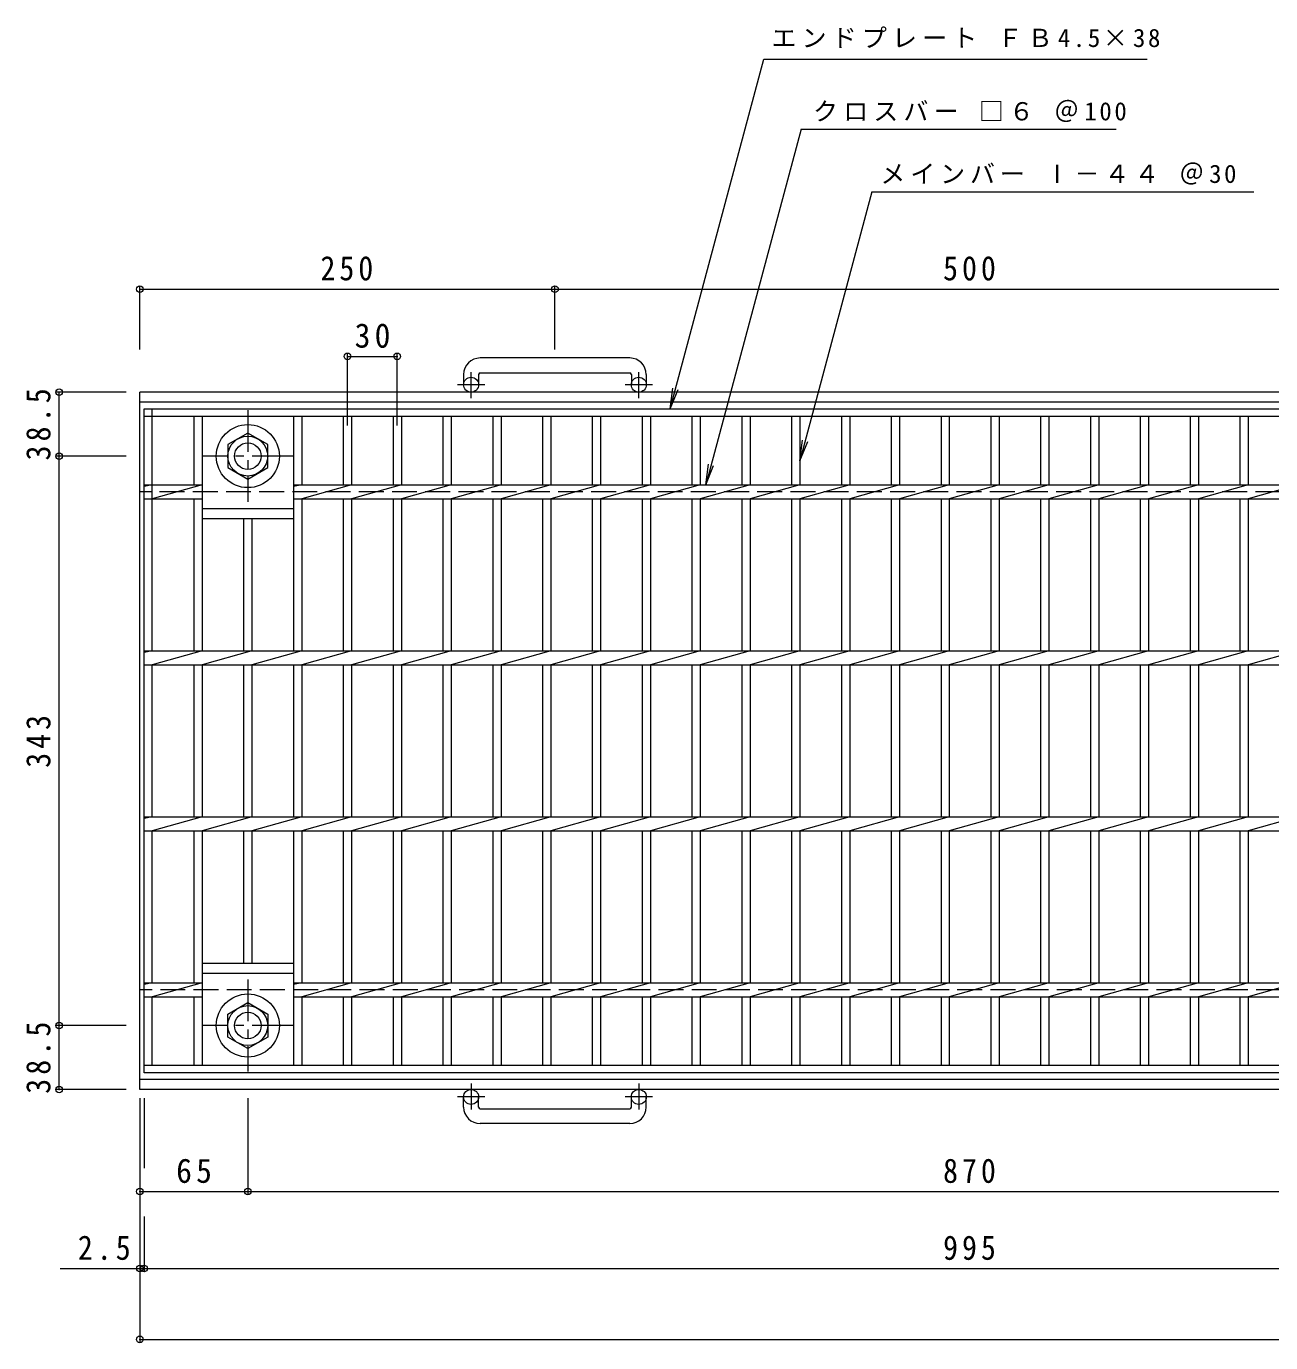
# Model space of a CAD drawing. Units: millimetres at full size, sheet at 1:5. Extents: x -910 to 930, y -686 to 640.
# Drawn here: x -910 to -160, y -153 to 640 of the extents above; entities that cross this region are included whole.
import ezdxf

# ---------------------------------------------------------------- set-up
doc = ezdxf.new("R2010")
doc.units = ezdxf.units.MM
doc.header["$LTSCALE"] = 5
doc.header["$PDMODE"] = 32
doc.header["$PDSIZE"] = 4
doc.linetypes.add('CHAIN1', pattern=[8, 5, -1, 1, -1])
doc.linetypes.add('DASHED3', pattern=[4, 3, -1])
for name, color, linetype, lineweight in [('0-1_躯体', 2, 'Continuous', 9), ('0-2_仕上', 3, 'Continuous', 9), ('0-4_その他', 7, 'Continuous', 9), ('0-5_寸法', 7, 'Continuous', 9)]:
    doc.layers.add(name, color=color, linetype=linetype, lineweight=lineweight)
doc.styles.add('ＭＳ ゴシック', font='')
doc.styles.get('ＭＳ ゴシック').set_extended_font_data('MS Gothic')

msp = doc.modelspace()

# ---------------------------------------------------------------- linework, layer by layer
at = {"layer": '0-1_躯体'}
for p, q in [((-546.526, 440.258), (-636.526, 440.258)), ((-646.526, 430.259), (-646.526, 424.159)), ((-637.526, 430.259), (-637.526, 424.159)), ((-636.526, 431.258), (-546.526, 431.258)), ((-545.526, 430.259), (-545.526, 424.159)), ((-536.526, 430.259), (-536.526, 424.159)), ((285.803, 419.659), (-841.526, 419.659)), ((-841.526, -0.342), (-841.526, 419.659)), ((283.757, 413.658), (-841.526, 413.658)), ((267.394, 5.659), (-841.526, 5.659)), ((265.349, -0.342), (-841.526, -0.342)), ((-646.526, -10.942), (-646.526, -4.842)), ((-637.526, -10.942), (-637.526, -4.842)), ((-545.526, -10.942), (-545.526, -4.842)), ((-536.526, -10.942), (-536.526, -4.842)), ((-636.526, -11.942), (-546.526, -11.942)), ((-546.526, -20.942), (-636.526, -20.942))]:
    msp.add_line(p, q, dxfattribs=at)
at = {"layer": '0-1_躯体', "linetype": 'CHAIN1'}
for p, q in [((-642.026, 416.051), (-642.026, 431.648)), ((-541.026, 416.051), (-541.026, 431.648)), ((-633.863, 424.159), (-650.27, 424.159)), ((-532.863, 424.159), (-549.27, 424.159)), ((-776.526, 408.795), (-776.526, 353.522)), ((-748.89, 381.159), (-804.163, 381.159)), ((-776.526, 65.795), (-776.526, 10.522)), ((-748.89, 38.158), (-804.163, 38.158)), ((-642.026, 3.265), (-642.026, -12.332)), ((-541.026, 3.265), (-541.026, -12.332)), ((-633.863, -4.842), (-650.27, -4.842)), ((-532.863, -4.842), (-549.27, -4.842))]:
    msp.add_line(p, q, dxfattribs=at)
at = {"layer": '0-1_躯体', "linetype": 'DASHED3'}
for p, q in [((265.348, 359.659), (-841.526, 359.659)), ((285.803, 59.658), (-841.526, 59.658))]:
    msp.add_line(p, q, dxfattribs=at)
at = {"layer": '0-1_躯体'}
for points in [[(-788.527, 388.086), (-788.527, 374.23), (-776.526, 367.302), (-764.527, 374.23), (-764.527, 388.086), (-776.526, 395.015)], [(-788.527, 31.231), (-788.527, 45.087), (-776.526, 52.016), (-764.527, 45.087), (-764.527, 31.231), (-776.526, 24.302)]]:
    msp.add_lwpolyline(points, close=True, dxfattribs=at)
for centre, radius in [((-642.026, 424.159), 4.5), ((-541.026, 424.159), 4.5), ((-776.526, 381.159), 19), ((-776.526, 381.159), 12), ((-776.526, 381.159), 8), ((-776.526, 38.158), 19), ((-776.526, 38.158), 12), ((-776.526, 38.158), 8), ((-642.026, -4.842), 4.5), ((-541.026, -4.842), 4.5)]:
    msp.add_circle(centre, radius, dxfattribs=at)
for centre, radius, start, end in [((-636.526, 430.259), 10, 90, 180), ((-546.526, 430.259), 10, 0, 90), ((-636.526, 430.259), 1, 90, 180), ((-546.526, 430.259), 1, 0, 90), ((-636.526, -10.942), 10, 180, 270), ((-636.526, -10.942), 1, 180, 270), ((-546.526, -10.942), 10, 270, 0), ((-546.526, -10.942), 1, 270, 0)]:
    msp.add_arc(centre, radius, start, end, dxfattribs=at)
at = {"layer": '0-2_仕上'}
for p, q in [((-839.026, 409.658), (155.974, 409.658)), ((-839.026, 9.659), (-839.026, 409.658)), ((-839.026, 405.159), (155.974, 405.159)), ((-834.026, 263.898), (-834.026, 409.658)), ((-809.026, 405.159), (-809.026, 363.898)), ((-804.026, 405.159), (-804.026, 263.898)), ((-749.026, 405.159), (-749.026, 263.898)), ((-744.026, 405.159), (-744.026, 363.898)), ((-719.026, 405.159), (-719.026, 363.898)), ((-714.026, 405.159), (-714.026, 363.898)), ((-689.026, 405.159), (-689.026, 363.898)), ((-684.026, 405.159), (-684.026, 363.898)), ((-659.025, 405.159), (-659.025, 363.898)), ((-654.026, 405.159), (-654.026, 363.898)), ((-629.026, 405.159), (-629.026, 363.898)), ((-624.026, 405.159), (-624.026, 363.898)), ((-599.026, 405.159), (-599.026, 363.898)), ((-594.026, 405.159), (-594.026, 363.898)), ((-569.026, 405.159), (-569.026, 363.898)), ((-564.026, 405.159), (-564.026, 363.898)), ((-539.026, 405.159), (-539.026, 363.898)), ((-534.026, 405.159), (-534.026, 363.898)), ((-509.026, 405.159), (-509.026, 363.898)), ((-504.026, 405.159), (-504.026, 363.898)), ((-479.026, 405.159), (-479.026, 363.898)), ((-474.026, 405.159), (-474.026, 363.898)), ((-449.026, 405.159), (-449.026, 363.898)), ((-444.026, 405.159), (-444.026, 363.898)), ((-419.026, 405.159), (-419.026, 363.898)), ((-414.026, 405.159), (-414.026, 363.898)), ((-389.026, 405.159), (-389.026, 363.898)), ((-384.026, 405.159), (-384.026, 363.898)), ((-359.026, 405.159), (-359.026, 363.898)), ((-354.026, 405.159), (-354.026, 363.898)), ((-329.026, 405.159), (-329.026, 363.898)), ((-324.026, 405.159), (-324.026, 363.898)), ((-299.026, 405.159), (-299.026, 363.898)), ((-294.026, 405.159), (-294.026, 363.898)), ((-269.026, 405.159), (-269.026, 363.898)), ((-264.026, 405.159), (-264.026, 363.898)), ((-239.026, 405.159), (-239.026, 363.898)), ((-234.026, 405.159), (-234.026, 363.898)), ((-209.026, 405.159), (-209.026, 363.898)), ((-204.026, 405.159), (-204.026, 363.898)), ((-179.026, 405.159), (-179.026, 363.898)), ((-174.026, 405.159), (-174.026, 363.898)), ((-834.026, 363.898), (-839.026, 362.899)), ((-839.026, 363.898), (-804.026, 363.898)), ((-804.026, 363.898), (-834.026, 355.419)), ((-749.026, 363.898), (65.974, 363.898)), ((-744.026, 363.898), (-749.026, 362.898)), ((-714.026, 363.898), (-744.026, 355.419)), ((-684.026, 363.898), (-714.026, 355.419)), ((-654.026, 363.898), (-684.026, 355.419)), ((-624.026, 363.898), (-654.026, 355.419)), ((-594.026, 363.898), (-624.026, 355.419)), ((-564.026, 363.898), (-594.026, 355.419)), ((-534.026, 363.898), (-564.026, 355.419)), ((-504.026, 363.898), (-534.026, 355.419)), ((-474.026, 363.898), (-504.026, 355.419)), ((-444.026, 363.898), (-474.026, 355.419)), ((-414.026, 363.898), (-444.026, 355.419)), ((-384.026, 363.898), (-414.026, 355.419)), ((-354.026, 363.898), (-384.026, 355.419)), ((-324.026, 363.898), (-354.026, 355.419)), ((-294.026, 363.898), (-324.026, 355.419)), ((-264.026, 363.898), (-294.026, 355.419)), ((-234.026, 363.898), (-264.026, 355.419)), ((-204.026, 363.898), (-234.026, 355.419)), ((-174.026, 363.898), (-204.026, 355.419)), ((-144.026, 363.898), (-174.026, 355.419)), ((-839.026, 355.419), (-804.026, 355.419)), ((-809.026, 355.419), (-809.026, 263.898)), ((-804.026, 349.659), (-749.026, 349.659)), ((-749.026, 355.419), (65.974, 355.419)), ((-744.026, 355.419), (-744.026, 263.898)), ((-719.026, 355.419), (-719.026, 263.898)), ((-714.026, 355.419), (-714.026, 263.898)), ((-689.026, 355.419), (-689.026, 263.898)), ((-684.026, 355.419), (-684.026, 263.898)), ((-659.025, 355.419), (-659.025, 263.898)), ((-654.026, 355.419), (-654.026, 263.898)), ((-629.026, 355.419), (-629.026, 263.898)), ((-624.026, 355.419), (-624.026, 263.898)), ((-599.026, 355.419), (-599.026, 263.898)), ((-594.026, 355.419), (-594.026, 263.898)), ((-569.026, 355.419), (-569.026, 263.898)), ((-564.026, 355.419), (-564.026, 263.898)), ((-539.026, 355.419), (-539.026, 263.898)), ((-534.026, 355.419), (-534.026, 263.898)), ((-509.026, 355.419), (-509.026, 263.898)), ((-504.026, 355.419), (-504.026, 263.898)), ((-479.026, 355.419), (-479.026, 263.898)), ((-474.026, 355.419), (-474.026, 263.898)), ((-449.026, 355.419), (-449.026, 263.898)), ((-444.026, 355.419), (-444.026, 263.898)), ((-419.026, 355.419), (-419.026, 263.898)), ((-414.026, 355.419), (-414.026, 263.898)), ((-389.026, 355.419), (-389.026, 263.898)), ((-384.026, 355.419), (-384.026, 263.898)), ((-359.026, 355.419), (-359.026, 263.898)), ((-354.026, 355.419), (-354.026, 263.898)), ((-329.026, 355.419), (-329.026, 263.898)), ((-324.026, 355.419), (-324.026, 263.898)), ((-299.026, 355.419), (-299.026, 263.898)), ((-294.026, 355.419), (-294.026, 263.898)), ((-269.026, 355.419), (-269.026, 263.898)), ((-264.026, 355.419), (-264.026, 263.898)), ((-239.026, 355.419), (-239.026, 263.898)), ((-234.026, 355.419), (-234.026, 263.898)), ((-209.026, 355.419), (-209.026, 263.898)), ((-204.026, 355.419), (-204.026, 263.898)), ((-179.026, 355.419), (-179.026, 263.898)), ((-174.026, 355.419), (-174.026, 263.898)), ((-804.026, 343.658), (-749.026, 343.658)), ((-779.026, 343.658), (-779.026, 263.898)), ((-774.026, 343.658), (-774.026, 263.898)), ((-839.026, 263.898), (155.974, 263.898)), ((-834.026, 263.898), (-839.026, 262.899)), ((-804.026, 263.898), (-834.026, 255.418)), ((-774.026, 263.898), (-804.026, 255.418)), ((-744.026, 263.898), (-774.026, 255.418)), ((-714.026, 263.898), (-744.026, 255.418)), ((-684.026, 263.898), (-714.026, 255.418)), ((-654.026, 263.898), (-684.026, 255.418)), ((-624.026, 263.898), (-654.026, 255.418)), ((-594.026, 263.898), (-624.026, 255.418)), ((-564.026, 263.898), (-594.026, 255.418)), ((-534.026, 263.898), (-564.026, 255.418)), ((-504.026, 263.898), (-534.026, 255.418)), ((-474.026, 263.898), (-504.026, 255.418)), ((-444.026, 263.898), (-474.026, 255.418)), ((-414.026, 263.898), (-444.026, 255.418)), ((-384.026, 263.898), (-414.026, 255.418)), ((-354.026, 263.898), (-384.026, 255.418)), ((-324.026, 263.898), (-354.026, 255.418)), ((-294.026, 263.898), (-324.026, 255.418)), ((-264.026, 263.898), (-294.026, 255.418)), ((-234.026, 263.898), (-264.026, 255.418)), ((-204.026, 263.898), (-234.026, 255.418)), ((-174.026, 263.898), (-204.026, 255.418)), ((-144.026, 263.898), (-174.026, 255.418)), ((-839.026, 255.418), (155.974, 255.418)), ((-834.026, 163.898), (-834.026, 255.418)), ((-809.026, 255.418), (-809.026, 163.898)), ((-804.026, 255.418), (-804.026, 163.898)), ((-779.026, 255.418), (-779.026, 163.898)), ((-774.026, 255.418), (-774.026, 163.898)), ((-749.026, 255.418), (-749.026, 163.898)), ((-744.026, 255.418), (-744.026, 163.898)), ((-719.026, 255.418), (-719.026, 163.898)), ((-714.026, 255.418), (-714.026, 163.898)), ((-689.026, 255.418), (-689.026, 163.898)), ((-684.026, 255.418), (-684.026, 163.898)), ((-659.025, 255.418), (-659.025, 163.898)), ((-654.026, 255.418), (-654.026, 163.898)), ((-629.026, 255.418), (-629.026, 163.898)), ((-624.026, 255.418), (-624.026, 163.898)), ((-599.026, 255.418), (-599.026, 163.898)), ((-594.026, 255.418), (-594.026, 163.898)), ((-569.026, 255.418), (-569.026, 163.898)), ((-564.026, 255.418), (-564.026, 163.898)), ((-539.026, 255.418), (-539.026, 163.898)), ((-534.026, 255.418), (-534.026, 163.898)), ((-509.026, 255.418), (-509.026, 163.898)), ((-504.026, 255.418), (-504.026, 163.898)), ((-479.026, 255.418), (-479.026, 163.898)), ((-474.026, 255.418), (-474.026, 163.898)), ((-449.026, 255.418), (-449.026, 163.898)), ((-444.026, 255.418), (-444.026, 163.898)), ((-419.026, 255.418), (-419.026, 163.898)), ((-414.026, 255.418), (-414.026, 163.898)), ((-389.026, 255.418), (-389.026, 163.898)), ((-384.026, 255.418), (-384.026, 163.898)), ((-359.026, 255.418), (-359.026, 163.898)), ((-354.026, 255.418), (-354.026, 163.898)), ((-329.026, 255.418), (-329.026, 163.898)), ((-324.026, 255.418), (-324.026, 163.898)), ((-299.026, 255.418), (-299.026, 163.898)), ((-294.026, 255.418), (-294.026, 163.898)), ((-269.026, 255.418), (-269.026, 163.898)), ((-264.026, 255.418), (-264.026, 163.898)), ((-239.026, 255.418), (-239.026, 163.898)), ((-234.026, 255.418), (-234.026, 163.898)), ((-209.026, 255.418), (-209.026, 163.898)), ((-204.026, 255.418), (-204.026, 163.898)), ((-179.026, 255.418), (-179.026, 163.898)), ((-174.026, 255.418), (-174.026, 163.898)), ((-839.026, 163.898), (155.974, 163.898)), ((-834.026, 163.898), (-839.026, 162.898)), ((-804.026, 163.898), (-834.026, 155.418)), ((-774.026, 163.898), (-804.026, 155.418)), ((-744.026, 163.898), (-774.026, 155.418)), ((-714.026, 163.898), (-744.026, 155.418)), ((-684.026, 163.898), (-714.026, 155.418)), ((-654.026, 163.898), (-684.026, 155.418)), ((-624.026, 163.898), (-654.026, 155.418)), ((-594.026, 163.898), (-624.026, 155.418)), ((-564.026, 163.898), (-594.026, 155.418)), ((-534.026, 163.898), (-564.026, 155.418)), ((-504.026, 163.898), (-534.026, 155.418)), ((-474.026, 163.898), (-504.026, 155.418)), ((-444.026, 163.898), (-474.026, 155.418)), ((-414.026, 163.898), (-444.026, 155.418)), ((-384.026, 163.898), (-414.026, 155.418)), ((-354.026, 163.898), (-384.026, 155.418)), ((-324.026, 163.898), (-354.026, 155.418)), ((-294.026, 163.898), (-324.026, 155.418)), ((-264.026, 163.898), (-294.026, 155.418)), ((-234.026, 163.898), (-264.026, 155.418)), ((-204.026, 163.898), (-234.026, 155.418)), ((-174.026, 163.898), (-204.026, 155.418)), ((-144.026, 163.898), (-174.026, 155.418)), ((-839.026, 155.418), (155.974, 155.418)), ((-834.026, 63.898), (-834.026, 155.418)), ((-809.026, 155.418), (-809.026, 63.898)), ((-804.026, 155.418), (-804.026, 14.158)), ((-779.026, 155.418), (-779.026, 75.658)), ((-774.026, 155.418), (-774.026, 75.658)), ((-749.026, 155.418), (-749.026, 14.158)), ((-744.026, 155.418), (-744.026, 63.898)), ((-719.026, 155.418), (-719.026, 63.898)), ((-714.026, 155.418), (-714.026, 63.898)), ((-689.026, 155.418), (-689.026, 63.898)), ((-684.026, 155.418), (-684.026, 63.898)), ((-659.025, 155.418), (-659.025, 63.898)), ((-654.026, 155.418), (-654.026, 63.898)), ((-629.026, 155.418), (-629.026, 63.898)), ((-624.026, 155.418), (-624.026, 63.898)), ((-599.026, 155.418), (-599.026, 63.898)), ((-594.026, 155.418), (-594.026, 63.898)), ((-569.026, 155.418), (-569.026, 63.898)), ((-564.026, 155.418), (-564.026, 63.898)), ((-539.026, 155.418), (-539.026, 63.898)), ((-534.026, 155.418), (-534.026, 63.898)), ((-509.026, 155.418), (-509.026, 63.898)), ((-504.026, 155.418), (-504.026, 63.898)), ((-479.026, 155.418), (-479.026, 63.898)), ((-474.026, 155.418), (-474.026, 63.898)), ((-449.026, 155.418), (-449.026, 63.898)), ((-444.026, 155.418), (-444.026, 63.898)), ((-419.026, 155.418), (-419.026, 63.898)), ((-414.026, 155.418), (-414.026, 63.898)), ((-389.026, 155.418), (-389.026, 63.898)), ((-384.026, 155.418), (-384.026, 63.898)), ((-359.026, 155.418), (-359.026, 63.898)), ((-354.026, 155.418), (-354.026, 63.898)), ((-329.026, 155.418), (-329.026, 63.898)), ((-324.026, 155.418), (-324.026, 63.898)), ((-299.026, 155.418), (-299.026, 63.898)), ((-294.026, 155.418), (-294.026, 63.898)), ((-269.026, 155.418), (-269.026, 63.898)), ((-264.026, 155.418), (-264.026, 63.898)), ((-239.026, 155.418), (-239.026, 63.898)), ((-234.026, 155.418), (-234.026, 63.898)), ((-209.026, 155.418), (-209.026, 63.898)), ((-204.026, 155.418), (-204.026, 63.898)), ((-179.026, 155.418), (-179.026, 63.898)), ((-174.026, 155.418), (-174.026, 63.898)), ((-804.026, 75.658), (-749.026, 75.658)), ((-834.026, 63.898), (-839.026, 62.899)), ((-839.026, 63.898), (-804.026, 63.898)), ((-804.026, 63.898), (-834.026, 55.419)), ((-804.026, 69.659), (-749.026, 69.659)), ((-749.026, 63.898), (65.974, 63.898)), ((-744.026, 63.898), (-749.026, 62.899)), ((-714.026, 63.898), (-744.026, 55.419)), ((-684.026, 63.898), (-714.026, 55.419)), ((-654.026, 63.898), (-684.026, 55.419)), ((-624.026, 63.898), (-654.026, 55.419)), ((-594.026, 63.898), (-624.026, 55.419)), ((-564.026, 63.898), (-594.026, 55.419)), ((-534.026, 63.898), (-564.026, 55.419)), ((-504.026, 63.898), (-534.026, 55.419)), ((-474.026, 63.898), (-504.026, 55.419)), ((-444.026, 63.898), (-474.026, 55.419)), ((-414.026, 63.898), (-444.026, 55.419)), ((-384.026, 63.898), (-414.026, 55.419)), ((-354.026, 63.898), (-384.026, 55.419)), ((-324.026, 63.898), (-354.026, 55.419)), ((-294.026, 63.898), (-324.026, 55.419)), ((-264.026, 63.898), (-294.026, 55.419)), ((-234.026, 63.898), (-264.026, 55.419)), ((-204.026, 63.898), (-234.026, 55.419)), ((-174.026, 63.898), (-204.026, 55.419)), ((-144.026, 63.898), (-174.026, 55.419)), ((-839.026, 55.419), (-804.026, 55.419)), ((-834.026, 14.158), (-834.026, 55.419)), ((-809.026, 55.419), (-809.026, 14.158)), ((-749.026, 55.419), (65.974, 55.419)), ((-744.026, 55.419), (-744.026, 14.158)), ((-719.026, 55.419), (-719.026, 14.158)), ((-714.026, 55.419), (-714.026, 14.158)), ((-689.026, 55.419), (-689.026, 14.158)), ((-684.026, 55.419), (-684.026, 14.158)), ((-659.025, 55.419), (-659.025, 14.158)), ((-654.026, 55.419), (-654.026, 14.158)), ((-629.026, 55.419), (-629.026, 14.158)), ((-624.026, 55.419), (-624.026, 14.158)), ((-599.026, 55.419), (-599.026, 14.158)), ((-594.026, 55.419), (-594.026, 14.158)), ((-569.026, 55.419), (-569.026, 14.158)), ((-564.026, 55.419), (-564.026, 14.158)), ((-539.026, 55.419), (-539.026, 14.158)), ((-534.026, 55.419), (-534.026, 14.158)), ((-509.026, 55.419), (-509.026, 14.158)), ((-504.026, 55.419), (-504.026, 14.158)), ((-479.026, 55.419), (-479.026, 14.158)), ((-474.026, 55.419), (-474.026, 14.158)), ((-449.026, 55.419), (-449.026, 14.158)), ((-444.026, 55.419), (-444.026, 14.158)), ((-419.026, 55.419), (-419.026, 14.158)), ((-414.026, 55.419), (-414.026, 14.158)), ((-389.026, 55.419), (-389.026, 14.158)), ((-384.026, 55.419), (-384.026, 14.158)), ((-359.026, 55.419), (-359.026, 14.158)), ((-354.026, 55.419), (-354.026, 14.158)), ((-329.026, 55.419), (-329.026, 14.158)), ((-324.026, 55.419), (-324.026, 14.158)), ((-299.026, 55.419), (-299.026, 14.158)), ((-294.026, 55.419), (-294.026, 14.158)), ((-269.026, 55.419), (-269.026, 14.158)), ((-264.026, 55.419), (-264.026, 14.158)), ((-239.026, 55.419), (-239.026, 14.158)), ((-234.026, 55.419), (-234.026, 14.158)), ((-209.026, 55.419), (-209.026, 14.158)), ((-204.026, 55.419), (-204.026, 14.158)), ((-179.026, 55.419), (-179.026, 14.158)), ((-174.026, 55.419), (-174.026, 14.158)), ((155.974, 14.158), (-839.026, 14.158)), ((155.974, 9.659), (-839.026, 9.659))]:
    msp.add_line(p, q, dxfattribs=at)
at = {"layer": '0-4_その他'}
for p, q in [((-841.526, 445.41), (-841.526, 483.285)), ((-841.526, 481.785), (-591.526, 481.785)), ((-591.526, 445.41), (-591.526, 483.285)), ((-591.526, 481.785), (-91.526, 481.785)), ((-716.526, 399.695), (-716.526, 442.751)), ((-716.526, 441.251), (-686.526, 441.251)), ((-686.526, 399.695), (-686.526, 442.751)), ((-849.84, 419.659), (-891.689, 419.659)), ((-890.189, 381.159), (-890.189, 419.659)), ((-849.84, 381.159), (-891.689, 381.159)), ((-890.189, 38.158), (-890.189, 381.159)), ((-849.84, 38.158), (-891.689, 38.158)), ((-890.189, -0.342), (-890.189, 38.158)), ((-849.84, -0.342), (-891.689, -0.342)), ((-841.526, -5.532), (-841.526, -152.386)), ((-839.026, -5.532), (-839.026, -47.703)), ((-776.526, -5.532), (-776.526, -63.344)), ((-841.526, -61.844), (-776.526, -61.844)), ((-776.526, -61.844), (93.475, -61.844)), ((-839.026, -76.796), (-839.026, -109.706)), ((-889.577, -108.206), (155.974, -108.206)), ((-841.526, -150.886), (285.803, -150.886))]:
    msp.add_line(p, q, dxfattribs=at)
for p in [(-841.526, 481.785), (-591.526, 481.785), (-716.526, 441.251), (-686.526, 441.251), (-890.189, 419.659), (-890.189, 381.159), (-890.189, 38.158), (-890.189, -0.342), (-841.526, -61.844), (-776.526, -61.844), (-841.526, -108.206), (-839.026, -108.206), (-841.526, -150.886)]:
    msp.add_point(p, dxfattribs=at)
at = {"layer": '0-5_寸法'}
for p, q in [((-443.346, 578.077), (-253.585, 578.077)), ((-400.655, 540.258), (-170.695, 540.258)), ((-522.183, 409.658), (-520.551, 422.051)), ((-522.183, 409.658), (-517.399, 421.207)), ((-444.026, 378.397), (-439.243, 389.945)), ((-500.735, 363.898), (-495.952, 375.447))]:
    msp.add_line(p, q, dxfattribs=at)
for points in [[(-522.183, 409.658), (-465.753, 620.258), (-234.894, 620.258)], [(-443.346, 578.077), (-500.735, 363.898), (-499.104, 376.291)], [(-400.655, 540.258), (-444.026, 378.397), (-442.394, 390.79)]]:
    msp.add_lwpolyline(points, dxfattribs=at)

# ---------------------------------------------------------------- texts
at = {"layer": '0-4_その他', "color": 2, "char_height": 14.66, "attachment_point": 7, "style": 'ＭＳ ゴシック'}
for s, insert in [('\\T1.27;\\W0.9;250', (-732.776, 486.785)), ('\\T1.27;\\W0.9;500', (-357.776, 486.785)), ('\\T1.27;\\W0.95;30', (-712.151, 446.251)), ('\\T1.27;\\W0.95;65', (-819.651, -56.844)), ('\\T1.27;\\W0.9;870', (-357.776, -56.844)), ('\\T1.27;\\W0.9;2.5', (-878.862, -103.206)), ('\\T1.27;\\W0.9;995', (-357.776, -103.206))]:
    msp.add_mtext(s, dxfattribs=dict(at, insert=insert))
at = {"layer": '0-4_その他', "color": 2, "char_height": 14.66, "attachment_point": 7, "rotation": 90, "style": 'ＭＳ ゴシック'}
for s, insert in [('\\T1.28;\\W0.9;38.5', (-895.189, 378.534)), ('\\T1.27;\\W0.9;343', (-895.189, 193.408)), ('\\T1.28;\\W0.9;38.5', (-895.189, -2.967))]:
    msp.add_mtext(s, dxfattribs=dict(at, insert=insert))
at = {"layer": '0-5_寸法', "char_height": 11, "attachment_point": 7, "style": 'ＭＳ ゴシック'}
for s, insert in [('\\T1.21;エンドプレート\\~ＦＢ4.5×38', (-461.144, 626.936)), ('\\T1.21;クロスバー\\~□６\\~＠100', (-436.085, 582.352)), ('\\T1.2;メインバー\\~Ⅰ－４４\\~＠30', (-395.557, 544.679))]:
    msp.add_mtext(s, dxfattribs=dict(at, insert=insert))

doc.saveas('drawing.dxf')
